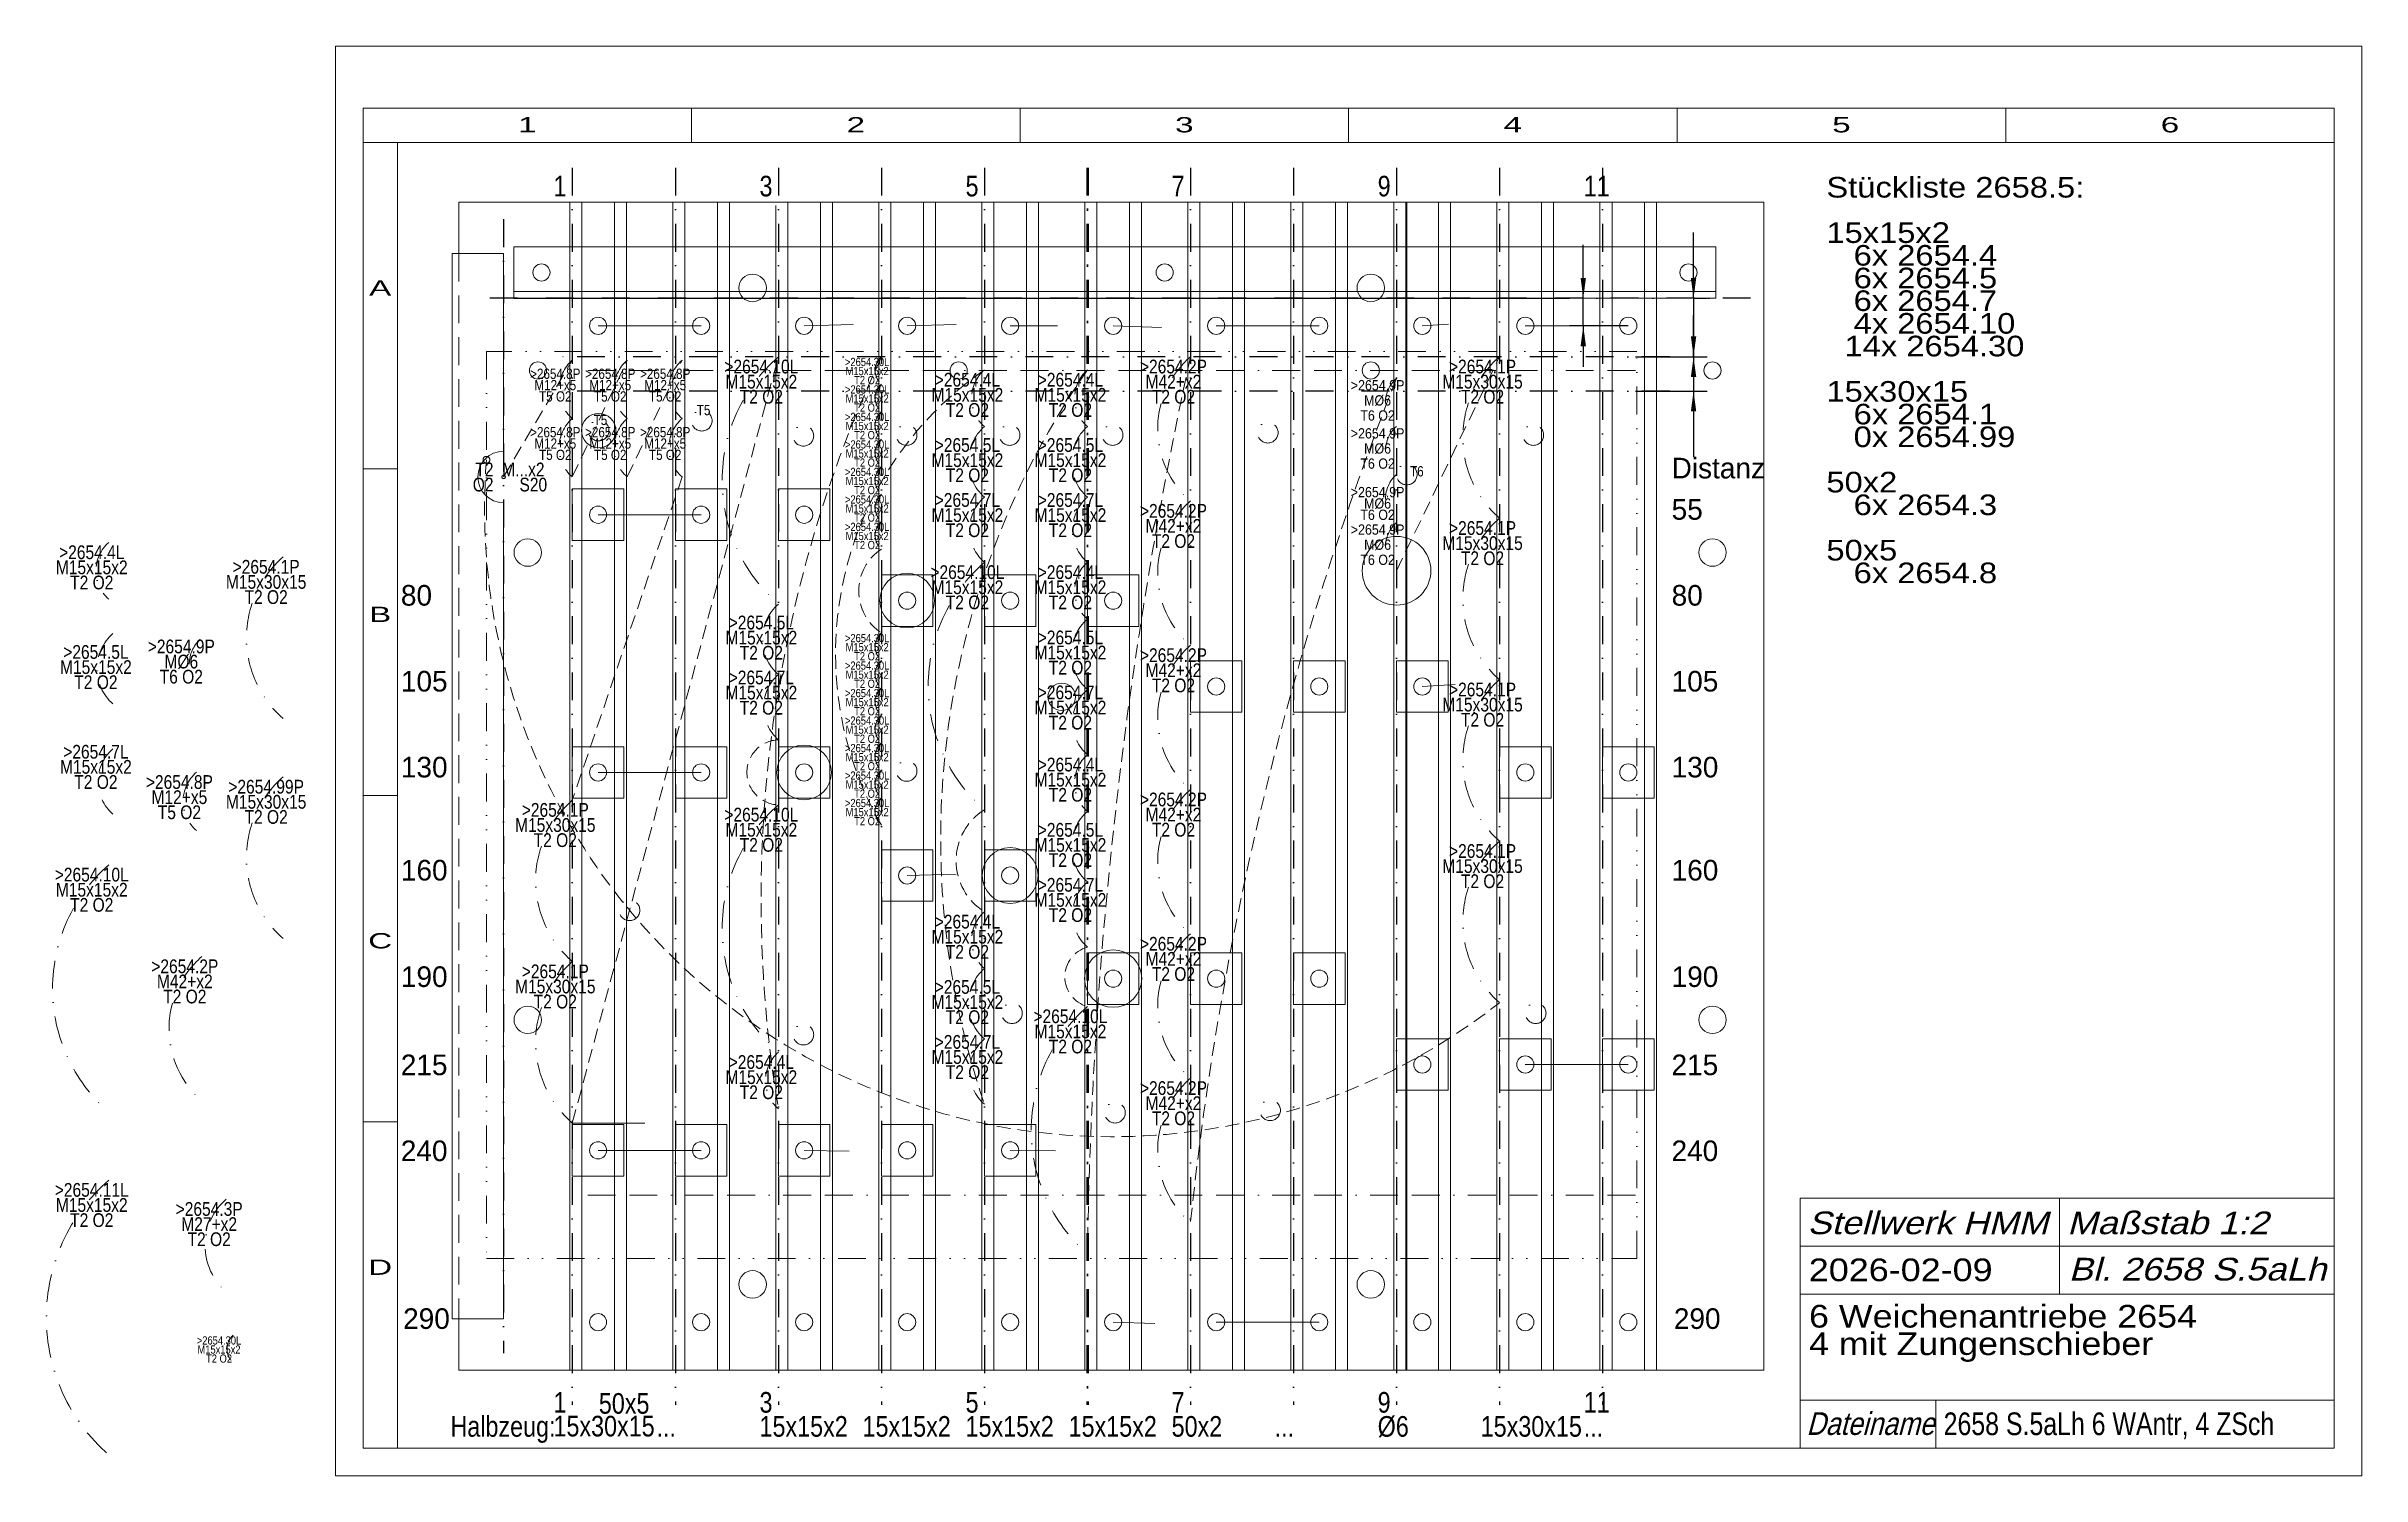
# Model space of a CAD drawing. Extents: x -82 to 592, y 2 to 418.
import ezdxf
from ezdxf.enums import TextEntityAlignment as Align

# ---------------------------------------------------------------- set-up
doc = ezdxf.new("R2010")
doc.units = 0
doc.header["$LTSCALE"] = 16.219346
for name, pattern in [('BORDER', [1.75, 0.5, -0.25, 0.5, -0.25, 0, -0.25]), ('DASHDOT', [1, 0.5, -0.25, 0, -0.25]), ('DASHED', [0.75, 0.5, -0.25]), ('DIVIDE', [1.25, 0.5, -0.25, 0, -0.25, 0, -0.25]), ('HIDDEN', [0.375, 0.25, -0.125]), ('PHANTOM', [2.5, 1.25, -0.25, 0.25, -0.25, 0.25, -0.25])]:
    doc.linetypes.add(name, pattern=pattern)
for name, color, linetype, lineweight in [('2654___ W-_ GSP-_ SIGNAL-ANTRIEB', 230, 'CONTINUOUS', 13), ('2658_5L', 30, 'CONTINUOUS', 13), ('_TEMP', 7, 'CONTINUOUS', 50), ('BEMASSUNG', 7, 'CONTINUOUS', 25), ('BESCHRIFTUNG', 7, 'CONTINUOUS', 25), ('HILFSLINIEN', 3, 'CONTINUOUS', 0), ('KONSTRUKTION', 7, 'CONTINUOUS', 0), ('MASSGRENZEN', 172, 'CONTINUOUS', 25), ('MASSLINIEN', 172, 'CONTINUOUS', 25), ('MASSTEXTE', 212, 'CONTINUOUS', 25), ('MITTELLINIEN', 5, 'DASHDOT', 25), ('PFADE', 7, 'CONTINUOUS', 0), ('STANDARD', 7, 'CONTINUOUS', 0)]:
    doc.layers.add(name, color=color, linetype=linetype, lineweight=lineweight)
doc.styles.add('Arial', font='arial.ttf')

# ---------------------------------------------------------------- blocks, each defined once
blk = doc.blocks.new('D206677760')
at = {"layer": 'MASSGRENZEN'}
for points in [[(365.33, 344.67), (364.55, 350.61), (366.11, 350.61)], [(365.33, 336.67), (366.11, 330.72), (364.55, 330.72)]]:
    blk.add_solid(points, dxfattribs=at)
at = {"layer": 'MASSLINIEN', "color": 172}
for p, q in [((365.33, 344.67), (365.33, 360.27)), ((53.95, 344.67), (361.33, 344.67)), ((365.33, 336.67), (365.33, 344.67)), ((378.45, 336.67), (361.33, 336.67)), ((365.33, 336.67), (365.33, 324.68))]:
    blk.add_line(p, q, dxfattribs=at)
blk = doc.blocks.new('D206677504')
at = {"layer": 'MASSGRENZEN'}
for points in [[(397.44, 344.67), (396.66, 350.61), (398.23, 350.61)], [(397.44, 327.67), (398.23, 321.72), (396.66, 321.72)]]:
    blk.add_solid(points, dxfattribs=at)
at = {"layer": 'MASSLINIEN', "color": 172}
for p, q in [((397.44, 344.67), (397.44, 363.8)), ((397.44, 344.67), (397.44, 327.67)), ((397.44, 344.67), (401.44, 344.67)), ((380.5, 327.67), (401.44, 327.67)), ((397.44, 327.67), (397.44, 315.68))]:
    blk.add_line(p, q, dxfattribs=at)
blk = doc.blocks.new('D206677248')
at = {"layer": 'MASSGRENZEN'}
for points in [[(397.44, 327.67), (396.66, 333.61), (398.23, 333.61)], [(397.44, 317.67), (398.23, 311.72), (396.66, 311.72)]]:
    blk.add_solid(points, dxfattribs=at)
at = {"layer": 'MASSLINIEN', "color": 172}
for p, q in [((397.44, 327.67), (397.44, 339.65)), ((380.5, 327.67), (401.44, 327.67)), ((397.44, 327.67), (397.44, 317.67)), ((380.5, 317.67), (401.44, 317.67)), ((397.44, 317.67), (397.44, 298.53))]:
    blk.add_line(p, q, dxfattribs=at)

msp = doc.modelspace()

# ---------------------------------------------------------------- linework, layer by layer
at = {"layer": '2654___ W-_ GSP-_ SIGNAL-ANTRIEB', "linetype": 'DASHDOT'}
for centre, radius in [((-56.84, 265.36), 10.95), ((7.25, 245.87), 31.19), ((-53.88, 236.84), 13.6), ((-31.29, 238.33), 9.29), ((-54.53, 204.05), 12.61), ((-31.09, 198.23), 11.28), ((7.25, 181.87), 31.19), ((-32.63, 143.79), 47.77), ((-18.62, 132.1), 27.87), ((-29.14, 48.03), 53.08), ((-18.07, 68.97), 17.91), ((-24.29, 38.89), 5.31)]:
    msp.add_arc(centre, radius, 131.09994, 228.90006, dxfattribs=at)
at = {"layer": '2658_5L', "linetype": 'HIDDEN'}
for p, q in [((50.95, 292.67), (70.95, 326.67)), ((70.95, 104.62), (130.95, 327.67)), ((70.95, 292.67), (86.95, 326.67)), ((86.95, 292.67), (102.95, 326.67)), ((310.95, 265.37), (340.95, 327.67)), ((102.95, 292.67), (70.95, 198.62))]:
    msp.add_line(p, q, dxfattribs=at)
at = {"layer": '2658_5L', "linetype": 'DASHDOT'}
for centre in [(108.65, 309.03), (78.61, 306.18), (138.24, 304.65), (168.29, 304.86), (198.29, 304.86), (228.29, 304.86), (273.46, 305.55), (350.79, 304.86), (313.95, 293.37), (168.31, 207.09), (87.61, 166.55), (198.98, 136.6), (351.48, 136.6), (138.24, 130.35), (228.98, 107.64), (274.14, 108.33)]:
    msp.add_circle(centre, 3, dxfattribs=at)
at = {"layer": '2658_5L', "linetype": 'PHANTOM'}
for centre, radius in [((45.95, 297.67), 1), ((50.95, 292.67), 0.5)]:
    msp.add_circle(centre, radius, dxfattribs=at)
at = {"layer": '2658_5L', "linetype": 'DASHDOT'}
for centre, radius in [((78.36, 318.17), 11.28), ((94.36, 318.17), 11.28), ((110.36, 318.17), 11.28), ((162.35, 291.67), 47.77), ((164.44, 323.67), 5.31), ((198.15, 315.57), 10.95), ((228.15, 315.57), 10.95), ((269.27, 306.67), 27.87), ((361.45, 304.17), 31.19), ((164.44, 315.67), 5.31), ((317.05, 314.37), 9.29), ((164.44, 307.67), 5.31), ((78.36, 301.17), 11.28), ((94.36, 301.17), 11.28), ((110.36, 301.17), 11.28), ((164.44, 299.67), 5.31), ((199.89, 297.07), 13.6), ((229.89, 297.07), 13.6), ((317.05, 300.37), 9.29), ((164.44, 291.67), 5.31), ((317.05, 286.37), 9.29), ((164.44, 283.67), 5.31), ((199.24, 277.32), 12.61), ((229.24, 277.32), 12.61), ((269.27, 264.67), 27.87), ((164.44, 275.67), 5.31), ((317.05, 272.37), 9.29), ((361.45, 257.17), 31.19), ((222.35, 231.82), 47.77), ((228.15, 259.57), 10.95), ((139.89, 245.42), 13.6), ((229.89, 241.07), 13.6), ((164.44, 243.29), 5.31), ((269.27, 222.67), 27.87), ((164.44, 235.29), 5.31), ((139.24, 225.67), 12.61), ((164.44, 227.29), 5.31), ((229.24, 221.32), 12.61), ((361.45, 210.17), 31.19), ((164.44, 219.29), 5.31), ((164.44, 211.29), 5.31), ((228.15, 203.57), 10.95), ((164.44, 203.29), 5.31), ((91.45, 175.12), 31.19), ((162.35, 161.24), 47.77), ((164.44, 195.29), 5.31), ((269.27, 180.67), 27.87), ((229.89, 185.07), 13.6), ((361.45, 163.17), 31.19), ((229.24, 165.32), 12.61), ((198.15, 157.85), 10.95), ((269.27, 138.67), 27.87), ((91.45, 128.12), 31.19), ((199.89, 139.35), 13.6), ((252.35, 102.56), 47.77), ((199.24, 119.6), 12.61), ((138.15, 116.99), 10.95), ((269.27, 96.67), 27.87)]:
    msp.add_arc(centre, radius, 131.09994, 228.90006, dxfattribs=at)
at = {"layer": '2658_5L', "linetype": 'HIDDEN'}
for centre, radius, start, end in [((498.92, 169.84), 373, 154.96753, 189.4266), ((247.94, 241.26), 100.32, 124.61663, 209.87378), ((417.98, 187.2), 239.77, 145.2626, 198.75632), ((1536.6, 47.67), 1315.78, 167.71382, 179.17774), ((1182.23, -21.57), 936.34, 158.51513, 174.03928), ((228.1, 283.36), 182.71, 175.51106, 308.14254), ((168.93, 259.48), 14.57, 123.23763, 236.76237), ((131.26, 206.7), 9.47, 91.90818, 268.09182), ((200.22, 180.96), 17.51, 121.9611, 238.0389), ((223.32, 147.19), 8.95, 105.39029, 254.60971)]:
    msp.add_arc(centre, radius, start, end, dxfattribs=at)
at = {"layer": '_TEMP', "lineweight": 0}
for p, q in [((428.44, 82.8), (583.83, 82.8)), ((428.44, 82.8), (428.44, 10)), ((504.04, 82.8), (504.04, 54.8)), ((428.44, 68.8), (583.83, 68.8)), ((428.44, 54.8), (583.83, 54.8)), ((428.44, 24), (583.83, 24)), ((468.04, 24), (468.04, 10))]:
    msp.add_line(p, q, dxfattribs=at)
at = {"layer": 'HILFSLINIEN'}
for p, q in [((313.95, 372.66), (313.95, 32.66)), ((318.45, 336.67), (326.13, 337.14)), ((78.45, 336.67), (108.45, 336.67)), ((138.45, 336.67), (152.73, 337.01)), ((168.45, 336.67), (182.73, 337.01)), ((198.45, 336.67), (212.22, 336.61)), ((228.45, 336.67), (242.56, 336.21)), ((258.45, 336.67), (288.45, 336.67)), ((348.45, 336.67), (378.45, 336.67)), ((78.45, 281.67), (108.45, 281.67)), ((318.45, 231.67), (328, 232.24)), ((78.45, 206.67), (108.45, 206.67)), ((168.45, 176.67), (182.73, 177.02)), ((348.45, 121.67), (378.45, 121.67)), ((70.95, 104.62), (92.03, 104.62)), ((78.45, 96.67), (108.45, 96.67)), ((138.45, 96.67), (151.53, 96.46)), ((198.45, 96.67), (211.62, 96.56)), ((228.45, 46.67), (240.56, 46.24)), ((258.45, 46.67), (288.45, 46.67))]:
    msp.add_line(p, q, dxfattribs=at)
for centre, radius in [((78.61, 306.18), 5), ((310.95, 265.37), 10), ((168.45, 256.67), 7.96), ((138.45, 206.67), 7.96), ((138.45, 206.67), 2.5), ((198.45, 176.67), 8.13), ((228.45, 146.67), 8.35)]:
    msp.add_circle(centre, radius, dxfattribs=at)
at = {"layer": 'KONSTRUKTION', "color": 8}
for p, q in [((417.95, 372.67), (37.95, 372.67)), ((37.95, 372.67), (37.95, 357.67)), ((70.2, 372.67), (70.2, 32.67)), ((73.7, 372.67), (73.7, 32.67)), ((83.2, 372.67), (83.2, 32.67)), ((86.7, 372.67), (86.7, 32.67)), ((100.2, 372.67), (100.2, 32.67)), ((103.7, 372.67), (103.7, 32.67)), ((113.2, 372.67), (113.2, 32.67)), ((116.7, 372.67), (116.7, 32.67)), ((130.2, 371.67), (130.2, 32.67)), ((133.7, 372.67), (133.7, 32.67)), ((143.2, 372.67), (143.2, 32.67)), ((146.7, 372.67), (146.7, 32.67)), ((160.2, 372.67), (160.2, 32.67)), ((163.7, 372.67), (163.7, 32.67)), ((173.2, 372.67), (173.2, 32.67)), ((176.7, 372.67), (176.7, 32.67)), ((190.2, 372.67), (190.2, 32.67)), ((193.7, 372.67), (193.7, 32.67)), ((203.2, 372.67), (203.2, 32.67)), ((206.7, 372.67), (206.7, 32.67)), ((220.2, 372.67), (220.2, 32.67)), ((223.7, 372.67), (223.7, 32.67)), ((233.2, 372.67), (233.2, 32.67)), ((236.7, 372.67), (236.7, 32.67)), ((250.2, 372.67), (250.2, 32.67)), ((253.7, 372.67), (253.7, 32.67)), ((263.2, 372.67), (263.2, 32.67)), ((266.7, 372.67), (266.7, 32.67)), ((280.2, 372.67), (280.2, 32.67)), ((283.7, 372.67), (283.7, 32.67)), ((293.2, 372.67), (293.2, 32.67)), ((296.7, 372.67), (296.7, 32.67)), ((310.2, 372.67), (310.2, 32.67)), ((313.7, 372.67), (313.7, 32.67)), ((323.2, 372.67), (323.2, 32.67)), ((326.7, 372.67), (326.7, 32.67)), ((340.2, 372.67), (340.2, 32.67)), ((343.7, 372.67), (343.7, 32.67)), ((353.2, 372.67), (353.2, 32.67)), ((356.7, 372.67), (356.7, 32.67)), ((370.2, 372.67), (370.2, 32.67)), ((373.7, 372.67), (373.7, 32.67)), ((383.2, 372.67), (383.2, 32.67)), ((386.7, 372.67), (386.7, 32.67)), ((417.95, 32.67), (417.95, 372.67)), ((35.95, 357.67), (35.95, 47.67)), ((35.95, 357.67), (50.95, 357.67)), ((50.95, 357.67), (50.95, 300.17)), ((403.95, 359.67), (53.95, 359.67)), ((53.95, 344.67), (53.95, 359.67)), ((403.95, 344.67), (403.95, 359.67)), ((403.95, 346.67), (53.95, 346.67)), ((403.95, 344.67), (53.95, 344.67)), ((50.95, 285.17), (50.95, 47.67)), ((35.95, 47.67), (50.95, 47.67)), ((37.95, 47.67), (37.95, 32.67)), ((37.95, 32.67), (417.95, 32.67))]:
    msp.add_line(p, q, dxfattribs=at)
at = {"layer": 'KONSTRUKTION', "color": 8, "linetype": 'DASHED'}
msp.add_line((37.95, 357.67), (37.95, 47.67), dxfattribs=at)
at = {"layer": 'KONSTRUKTION', "color": 8, "linetype": 'BORDER'}
for p, q in [((380.5, 323.67), (75.5, 323.67)), ((380.5, 83.67), (75.5, 83.67))]:
    msp.add_line(p, q, dxfattribs=at)
at = {"layer": 'KONSTRUKTION', "color": 252}
for p, q in [((70.95, 289.17), (85.95, 289.17)), ((70.95, 274.17), (70.95, 289.17)), ((85.95, 289.17), (85.95, 274.17)), ((100.95, 274.17), (100.95, 289.17)), ((100.95, 289.17), (115.95, 289.17)), ((115.95, 289.17), (115.95, 274.17)), ((130.95, 274.17), (130.95, 289.17)), ((130.95, 289.17), (145.95, 289.17)), ((145.95, 289.17), (145.95, 274.17)), ((85.95, 274.17), (70.95, 274.17)), ((115.95, 274.17), (100.95, 274.17)), ((145.95, 274.17), (130.95, 274.17)), ((160.95, 249.17), (160.95, 264.17)), ((160.95, 264.17), (175.95, 264.17)), ((175.95, 264.17), (175.95, 249.17)), ((190.95, 249.17), (190.95, 264.17)), ((190.95, 264.17), (205.95, 264.17)), ((205.95, 264.17), (205.95, 249.17)), ((220.95, 264.17), (235.95, 264.17)), ((220.95, 249.17), (220.95, 264.17)), ((235.95, 264.17), (235.95, 249.17)), ((175.95, 249.17), (160.95, 249.17)), ((205.95, 249.17), (190.95, 249.17)), ((235.95, 249.17), (220.95, 249.17)), ((250.95, 224.17), (250.95, 239.17)), ((250.95, 239.17), (265.95, 239.17)), ((265.95, 239.17), (265.95, 224.17)), ((280.95, 224.17), (280.95, 239.17)), ((280.95, 239.17), (295.95, 239.17)), ((295.95, 239.17), (295.95, 224.17)), ((310.95, 239.17), (325.95, 239.17)), ((310.95, 224.17), (310.95, 239.17)), ((325.95, 239.17), (325.95, 224.17)), ((265.95, 224.17), (250.95, 224.17)), ((295.95, 224.17), (280.95, 224.17)), ((325.95, 224.17), (310.95, 224.17)), ((70.95, 199.17), (70.95, 214.17)), ((70.95, 214.17), (85.95, 214.17)), ((85.95, 214.17), (85.95, 199.17)), ((100.95, 199.17), (100.95, 214.17)), ((100.95, 214.17), (115.95, 214.17)), ((115.95, 214.17), (115.95, 199.17)), ((130.95, 214.17), (145.95, 214.17)), ((130.95, 199.17), (130.95, 214.17)), ((145.95, 214.17), (145.95, 199.17)), ((340.95, 199.17), (340.95, 214.17)), ((340.95, 214.17), (355.95, 214.17)), ((355.95, 214.17), (355.95, 199.17)), ((370.95, 199.17), (370.95, 214.17)), ((370.95, 214.17), (385.95, 214.17)), ((385.95, 214.17), (385.95, 199.17)), ((85.95, 199.17), (70.95, 199.17)), ((115.95, 199.17), (100.95, 199.17)), ((145.95, 199.17), (130.95, 199.17)), ((355.95, 199.17), (340.95, 199.17)), ((385.95, 199.17), (370.95, 199.17)), ((160.95, 169.17), (160.95, 184.17)), ((160.95, 184.17), (175.95, 184.17)), ((175.95, 184.17), (175.95, 169.17)), ((190.95, 169.17), (190.95, 184.17)), ((190.95, 184.17), (205.95, 184.17)), ((205.95, 184.17), (205.95, 169.17)), ((175.95, 169.17), (160.95, 169.17)), ((205.95, 169.17), (190.95, 169.17)), ((220.95, 139.17), (220.95, 154.17)), ((220.95, 154.17), (235.95, 154.17)), ((235.95, 154.17), (235.95, 139.17)), ((250.95, 139.17), (250.95, 154.17)), ((250.95, 154.17), (265.95, 154.17)), ((265.95, 154.17), (265.95, 139.17)), ((280.95, 154.17), (295.95, 154.17)), ((280.95, 139.17), (280.95, 154.17)), ((295.95, 154.17), (295.95, 139.17)), ((235.95, 139.17), (220.95, 139.17)), ((265.95, 139.17), (250.95, 139.17)), ((295.95, 139.17), (280.95, 139.17)), ((310.95, 114.17), (310.95, 129.17)), ((310.95, 129.17), (325.95, 129.17)), ((325.95, 129.17), (325.95, 114.17)), ((340.95, 114.17), (340.95, 129.17)), ((340.95, 129.17), (355.95, 129.17)), ((355.95, 129.17), (355.95, 114.17)), ((370.95, 129.17), (385.95, 129.17)), ((370.95, 114.17), (370.95, 129.17)), ((385.95, 129.17), (385.95, 114.17)), ((325.95, 114.17), (310.95, 114.17)), ((355.95, 114.17), (340.95, 114.17)), ((385.95, 114.17), (370.95, 114.17)), ((70.95, 89.17), (70.95, 104.17)), ((70.95, 104.17), (85.95, 104.17)), ((85.95, 104.17), (85.95, 89.17)), ((100.95, 89.17), (100.95, 104.17)), ((100.95, 104.17), (115.95, 104.17)), ((115.95, 104.17), (115.95, 89.17)), ((130.95, 104.17), (145.95, 104.17)), ((130.95, 89.17), (130.95, 104.17)), ((145.95, 104.17), (145.95, 89.17)), ((160.95, 89.17), (160.95, 104.17)), ((160.95, 104.17), (175.95, 104.17)), ((175.95, 104.17), (175.95, 89.17)), ((190.95, 89.17), (190.95, 104.17)), ((190.95, 104.17), (205.95, 104.17)), ((205.95, 104.17), (205.95, 89.17)), ((85.95, 89.17), (70.95, 89.17)), ((115.95, 89.17), (100.95, 89.17)), ((145.95, 89.17), (130.95, 89.17)), ((175.95, 89.17), (160.95, 89.17)), ((205.95, 89.17), (190.95, 89.17))]:
    msp.add_line(p, q, dxfattribs=at)
at = {"layer": 'KONSTRUKTION', "color": 8}
for centre, radius in [((61.95, 352.17), 2.5), ((123.45, 347.67), 4), ((243.45, 352.17), 2.5), ((303.45, 347.67), 4), ((395.95, 352.17), 2.5), ((78.45, 336.67), 2.5), ((78.45, 336.67), 2.5), ((108.45, 336.67), 2.5), ((108.45, 336.67), 2.5), ((138.45, 336.67), 2.5), ((138.45, 336.67), 2.5), ((168.45, 336.67), 2.5), ((168.45, 336.67), 2.5), ((198.45, 336.67), 2.5), ((198.45, 336.67), 2.5), ((228.45, 336.67), 2.5), ((228.45, 336.67), 2.5), ((258.45, 336.67), 2.5), ((258.45, 336.67), 2.5), ((288.45, 336.67), 2.5), ((288.45, 336.67), 2.5), ((318.45, 336.67), 2.5), ((318.45, 336.67), 2.5), ((348.45, 336.67), 2.5), ((348.45, 336.67), 2.5), ((378.45, 336.67), 2.5), ((378.45, 336.67), 2.5), ((60.95, 323.67), 2.5), ((183.45, 323.67), 2.5), ((303.45, 323.67), 2.5), ((402.95, 323.67), 2.5), ((78.45, 281.67), 2.5), ((78.45, 281.67), 2.5), ((108.45, 281.67), 2.5), ((108.45, 281.67), 2.5), ((138.45, 281.67), 2.5), ((138.45, 281.67), 2.5), ((57.97, 270.67), 4), ((402.95, 270.67), 4), ((168.45, 256.67), 2.5), ((168.45, 256.67), 2.5), ((198.45, 256.67), 2.5), ((198.45, 256.67), 2.5), ((228.45, 256.67), 2.5), ((228.45, 256.67), 2.5), ((213.45, 228.67), 4), ((258.45, 231.67), 2.5), ((258.45, 231.67), 2.5), ((288.45, 231.67), 2.5), ((288.45, 231.67), 2.5), ((318.45, 231.67), 2.5), ((318.45, 231.67), 2.5), ((78.45, 206.67), 2.5), ((78.45, 206.67), 2.5), ((108.45, 206.67), 2.5), ((108.45, 206.67), 2.5), ((138.45, 206.67), 2.5), ((138.45, 206.67), 2.5), ((348.45, 206.67), 2.5), ((348.45, 206.67), 2.5), ((378.45, 206.67), 2.5), ((378.45, 206.67), 2.5), ((168.45, 176.67), 2.5), ((168.45, 176.67), 2.5), ((198.45, 176.67), 2.5), ((198.45, 176.67), 2.5), ((228.45, 146.67), 2.5), ((228.45, 146.67), 2.5), ((258.45, 146.67), 2.5), ((258.45, 146.67), 2.5), ((288.45, 146.67), 2.5), ((288.45, 146.67), 2.5), ((57.97, 134.67), 4), ((402.95, 134.67), 4), ((318.45, 121.67), 2.5), ((318.45, 121.67), 2.5), ((348.45, 121.67), 2.5), ((348.45, 121.67), 2.5), ((378.45, 121.67), 2.5), ((378.45, 121.67), 2.5), ((78.45, 96.67), 2.5), ((78.45, 96.67), 2.5), ((108.45, 96.67), 2.5), ((108.45, 96.67), 2.5), ((138.45, 96.67), 2.5), ((138.45, 96.67), 2.5), ((168.45, 96.67), 2.5), ((168.45, 96.67), 2.5), ((198.45, 96.67), 2.5), ((198.45, 96.67), 2.5), ((123.45, 57.67), 4), ((303.45, 57.67), 4), ((78.45, 46.67), 2.5), ((78.45, 46.67), 2.5), ((108.45, 46.67), 2.5), ((108.45, 46.67), 2.5), ((138.45, 46.67), 2.5), ((138.45, 46.67), 2.5), ((168.45, 46.67), 2.5), ((168.45, 46.67), 2.5), ((198.45, 46.67), 2.5), ((198.45, 46.67), 2.5), ((228.45, 46.67), 2.5), ((228.45, 46.67), 2.5), ((258.45, 46.67), 2.5), ((258.45, 46.67), 2.5), ((288.45, 46.67), 2.5), ((288.45, 46.67), 2.5), ((318.45, 46.67), 2.5), ((318.45, 46.67), 2.5), ((348.45, 46.67), 2.5), ((348.45, 46.67), 2.5), ((378.45, 46.67), 2.5), ((378.45, 46.67), 2.5)]:
    msp.add_circle(centre, radius, dxfattribs=at)
msp.add_arc((50.95, 292.67), 7.5, 90, 270, dxfattribs=at)
at = {"layer": 'MITTELLINIEN'}
for p, q in [((70.95, 382.66), (70.95, 22.66)), ((100.95, 382.66), (100.95, 22.66)), ((130.95, 382.66), (130.95, 22.66)), ((160.95, 382.66), (160.95, 22.66)), ((190.95, 382.66), (190.95, 22.66)), ((250.95, 382.66), (250.95, 22.66)), ((280.95, 382.66), (280.95, 22.66)), ((310.95, 382.66), (310.95, 22.66)), ((340.95, 382.66), (340.95, 22.66)), ((370.95, 382.66), (370.95, 22.66)), ((50.95, 367.67), (50.95, 37.67)), ((414.04, 344.67), (43.89, 344.67)), ((390.5, 327.67), (65.5, 327.67)), ((390.5, 327.67), (65.5, 327.67)), ((390.5, 317.67), (65.5, 317.67)), ((390.5, 317.67), (65.5, 317.67))]:
    msp.add_line(p, q, dxfattribs=at)
at = {"layer": 'MITTELLINIEN', "color": 154, "lineweight": 50}
msp.add_line((220.95, 382.66), (220.95, 22.66), dxfattribs=at)
at = {"layer": 'PFADE', "linetype": 'DIVIDE', "lineweight": 20}
for p, q in [((380.95, 329.17), (45.95, 329.17)), ((45.95, 329.17), (45.95, 65.17)), ((380.95, 65.17), (380.95, 329.17)), ((45.95, 65.17), (380.95, 65.17))]:
    msp.add_line(p, q, dxfattribs=at)
at = {"layer": 'STANDARD'}
for p, q in [((592, 418), (2, 418)), ((2, 418), (2, 2)), ((592, 2), (592, 418)), ((584, 400), (10, 400)), ((10, 400), (10, 390)), ((105.67, 400), (105.67, 390)), ((201.33, 400), (201.33, 390)), ((297, 400), (297, 390)), ((392.67, 400), (392.67, 390)), ((488.33, 400), (488.33, 390)), ((584, 400), (584, 390)), ((10, 390), (10, 10)), ((20, 390), (10, 390)), ((20, 390), (20, 10)), ((584, 390), (20, 390)), ((584, 10), (584, 390)), ((10, 295), (20, 295)), ((10, 200), (20, 200)), ((10, 105), (20, 105)), ((10, 10), (20, 10)), ((20, 10), (584, 10)), ((2, 2), (592, 2))]:
    msp.add_line(p, q, dxfattribs=at)

# ---------------------------------------------------------------- block references
at = {"layer": 'BEMASSUNG'}
for name in ['D206677760', 'D206677504', 'D206677248']:
    msp.add_blockref(name, (0, 0), dxfattribs=at)

# ---------------------------------------------------------------- texts
at = {"layer": '2654___ W-_ GSP-_ SIGNAL-ANTRIEB', "attachment_point": 5, "line_spacing_factor": 0.66, "style": 'Arial'}
for s, insert, char_height in [('\\W0.810845;>2654.4L\\PM15x15x2\\PT2 O2', (-68.99, 266.33), 4), ('\\W0.810845;>2654.1P\\PM15x30x15\\PT2 O2', (-18.21, 262.09), 4), ('\\W0.810845;>2654.5L\\PM15x15x2\\PT2 O2', (-67.78, 237.31), 4), ('\\W0.810845;>2654.9P\\PMØ6\\PT6 O2', (-42.91, 238.91), 4), ('\\W0.810845;>2654.7L\\PM15x15x2\\PT2 O2', (-67.78, 208.27), 4), ('\\W0.810845;>2654.8P\\PM12+x5\\PT5 O2', (-43.47, 199.45), 4), ('\\W0.810848;>2654.99P\\PM15x30x15\\PT2 O2', (-18.21, 198.09), 4), ('\\W0.810848;>2654.10L\\PM15x15x2\\PT2 O2', (-68.99, 172.5), 4), ('\\W0.810845;>2654.2P\\PM42+x2\\PT2 O2', (-41.89, 145.82), 4), ('\\W0.810848;>2654.11L\\PM15x15x2\\PT2 O2', (-68.99, 80.75), 4), ('\\W0.810845;>2654.3P\\PM27+x2\\PT2 O2', (-34.8, 75.19), 4), ('\\W0.810848;>2654.30L\\PM15x15x2\\PT2 O2', (-31.93, 38.7), 2.4)]:
    msp.add_mtext(s, dxfattribs=dict(at, insert=insert, char_height=char_height))
at = {"layer": '2658_5L', "linetype": 'DASHDOT', "style": 'Arial', "width": 0.810866}
for s, p in [('T5', (79.14, 309.28)), ('T5', (109.18, 312.14)), ('T6', (316.87, 294.32))]:
    msp.add_text(s, height=3, dxfattribs=at).set_placement(p, align=Align.MIDDLE_CENTER)
at = {"layer": '2658_5L', "linetype": 'DASHDOT', "attachment_point": 5, "style": 'Arial'}
for s, insert, char_height, line_spacing_factor in [('\\W0.810845;>2654.8P\\PM12+x5\\PT5 O2', (65.99, 319.38), 3, 0.66), ('\\W0.810845;>2654.8P\\PM12+x5\\PT5 O2', (81.99, 319.38), 3, 0.66), ('\\W0.810845;>2654.8P\\PM12+x5\\PT5 O2', (97.99, 319.38), 3, 0.66), ('\\W0.810848;>2654.10L\\PM15x15x2\\PT2 O2', (125.99, 320.38), 4, 0.66), ('\\W0.810848;>2654.30L\\PM15x15x2\\PT2 O2', (156.8, 323.48), 2.4, 0.66), ('\\W0.810845;>2654.2P\\PM42+x2\\PT2 O2', (245.99, 320.38), 4, 0.66), ('\\W0.810845;>2654.1P\\PM15x30x15\\PT2 O2', (335.99, 320.38), 4, 0.66), ('\\W0.810848;>2654.30L\\PM15x15x2\\PT2 O2', (156.8, 315.48), 2.4, 0.66), ('\\W0.810845;>2654.4L\\PM15x15x2\\PT2 O2', (185.99, 316.54), 4, 0.66), ('\\W0.810845;>2654.4L\\PM15x15x2\\PT2 O2', (215.99, 316.54), 4, 0.66), ('\\W0.864828;>2654.9P\\PMØ6\\PT6 O2', (305.44, 314.94), 3, 0.88), ('\\W0.810848;>2654.30L\\PM15x15x2\\PT2 O2', (156.8, 307.48), 2.4, 0.66), ('\\W0.810845;>2654.8P\\PM12+x5\\PT5 O2', (65.99, 302.38), 3, 0.66), ('\\W0.810845;>2654.8P\\PM12+x5\\PT5 O2', (81.99, 302.38), 3, 0.66), ('\\W0.810845;>2654.8P\\PM12+x5\\PT5 O2', (97.99, 302.38), 3, 0.66), ('\\W0.864828;>2654.9P\\PMØ6\\PT6 O2', (305.44, 300.94), 3, 0.88), ('\\W0.810866;T2  M...x2\\PO2      S20\\P', (52.79, 292.62), 4, 0.66), ('\\W0.810848;>2654.30L\\PM15x15x2\\PT2 O2', (156.8, 299.48), 2.4, 0.66), ('\\W0.810848;>2654.30L\\PM15x15x2\\PT2 O2', (156.8, 291.48), 2.4, 0.66), ('\\W0.810848;>2654.30L\\PM15x15x2\\PT2 O2', (156.8, 283.48), 2.4, 0.66), ('\\W0.810845;>2654.2P\\PM42+x2\\PT2 O2', (245.99, 278.38), 4, 0.66), ('\\W0.864828;>2654.9P\\PMØ6\\PT6 O2', (305.44, 284.94), 3, 0.66), ('\\W0.810848;>2654.30L\\PM15x15x2\\PT2 O2', (156.8, 275.48), 2.4, 0.66), ('\\W0.864828;>2654.9P\\PMØ6\\PT6 O2', (305.44, 272.94), 3, 0.88), ('\\W0.810845;>2654.1P\\PM15x30x15\\PT2 O2', (335.99, 273.38), 4, 0.66), ('\\W0.810848;>2654.10L\\PM15x15x2\\PT2 O2', (185.99, 260.54), 4, 0.66), ('\\W0.810845;>2654.4L\\PM15x15x2\\PT2 O2', (215.99, 260.54), 4, 0.66), ('\\W0.810848;>2654.30L\\PM15x15x2\\PT2 O2', (156.8, 243.11), 2.4, 0.66), ('\\W0.810845;>2654.2P\\PM42+x2\\PT2 O2', (245.99, 236.38), 4, 0.66), ('\\W0.810848;>2654.30L\\PM15x15x2\\PT2 O2', (156.8, 235.11), 2.4, 0.66), ('\\W0.810848;>2654.30L\\PM15x15x2\\PT2 O2', (156.8, 227.11), 2.4, 0.66), ('\\W0.810845;>2654.1P\\PM15x30x15\\PT2 O2', (335.99, 226.38), 4, 0.66), ('\\W0.810848;>2654.30L\\PM15x15x2\\PT2 O2', (156.8, 219.11), 2.4, 0.66), ('\\W0.810848;>2654.30L\\PM15x15x2\\PT2 O2', (156.8, 211.11), 2.4, 0.66), ('\\W0.810845;>2654.4L\\PM15x15x2\\PT2 O2', (215.99, 204.54), 4, 0.66), ('\\W0.810848;>2654.30L\\PM15x15x2\\PT2 O2', (156.8, 203.11), 2.4, 0.66), ('\\W0.810845;>2654.1P\\PM15x30x15\\PT2 O2', (65.99, 191.34), 4, 0.66), ('\\W0.810848;>2654.10L\\PM15x15x2\\PT2 O2', (125.99, 189.96), 4, 0.66), ('\\W0.810848;>2654.30L\\PM15x15x2\\PT2 O2', (156.8, 195.11), 2.4, 0.66), ('\\W0.810845;>2654.2P\\PM42+x2\\PT2 O2', (245.99, 194.38), 4, 0.66), ('\\W0.810845;>2654.1P\\PM15x30x15\\PT2 O2', (335.99, 179.38), 4, 0.66), ('\\W0.810845;>2654.4L\\PM15x15x2\\PT2 O2', (185.99, 158.82), 4, 0.66), ('\\W0.810845;>2654.2P\\PM42+x2\\PT2 O2', (245.99, 152.38), 4, 0.66), ('\\W0.810845;>2654.1P\\PM15x30x15\\PT2 O2', (65.99, 144.34), 4, 0.66), ('\\W0.810848;>2654.10L\\PM15x15x2\\PT2 O2', (215.99, 131.27), 4, 0.66), ('\\W0.810845;>2654.4L\\PM15x15x2\\PT2 O2', (125.99, 117.96), 4, 0.66), ('\\W0.810845;>2654.2P\\PM42+x2\\PT2 O2', (245.99, 110.38), 4, 0.66)]:
    msp.add_mtext(s, dxfattribs=dict(at, insert=insert, char_height=char_height, line_spacing_factor=line_spacing_factor))
at = {"layer": '2658_5L', "char_height": 4, "attachment_point": 5, "line_spacing_factor": 0.66, "style": 'Arial'}
for s, insert in [('\\W0.810845;>2654.5L\\PM15x15x2\\PT2 O2', (185.99, 297.54)), ('\\W0.810845;>2654.5L\\PM15x15x2\\PT2 O2', (215.99, 297.54)), ('\\W0.810845;>2654.7L\\PM15x15x2\\PT2 O2', (185.99, 281.54)), ('\\W0.810845;>2654.7L\\PM15x15x2\\PT2 O2', (215.99, 281.54)), ('\\W0.810845;>2654.5L\\PM15x15x2\\PT2 O2', (125.99, 245.88)), ('\\W0.810845;>2654.5L\\PM15x15x2\\PT2 O2', (215.99, 241.54)), ('\\W0.810845;>2654.7L\\PM15x15x2\\PT2 O2', (125.99, 229.88)), ('\\W0.810845;>2654.7L\\PM15x15x2\\PT2 O2', (215.99, 225.54)), ('\\W0.810845;>2654.5L\\PM15x15x2\\PT2 O2', (215.99, 185.54)), ('\\W0.810845;>2654.7L\\PM15x15x2\\PT2 O2', (215.99, 169.54)), ('\\W0.810845;>2654.5L\\PM15x15x2\\PT2 O2', (185.99, 139.82)), ('\\W0.810845;>2654.7L\\PM15x15x2\\PT2 O2', (185.99, 123.82))]:
    msp.add_mtext(s, dxfattribs=dict(at, insert=insert))
at = {"layer": 'BESCHRIFTUNG', "style": 'Arial'}
for s, width, p in [('1', 0.810869, (65.46, 374.32)), ('3', 0.810869, (125.46, 374.32)), ('5', 0.810869, (185.46, 374.32)), ('7', 0.810869, (245.46, 374.32)), ('9', 0.810869, (305.46, 374.32)), ('11', 0.810869, (365.46, 374.32)), ('Distanz', 0.972766, (391.06, 292.25)), ('55', 0.972828, (391.06, 280.22)), ('80', 0.972828, (21.03, 255.22)), ('80', 0.972828, (391.06, 255.22)), ('105', 0.972828, (21.03, 230.22)), ('105', 0.972828, (391.06, 230.22)), ('130', 0.972828, (21.03, 205.22)), ('130', 0.972828, (391.06, 205.22)), ('160', 0.972828, (21.03, 175.22)), ('160', 0.972828, (391.06, 175.22)), ('190', 0.972828, (21.03, 144.23)), ('190', 0.972828, (391.06, 144.23)), ('215', 0.972828, (21, 118.56)), ('215', 0.972828, (391.03, 118.56)), ('240', 0.972828, (21, 93.55)), ('240', 0.972828, (391.03, 93.55)), ('290', 0.972828, (21.68, 44.71)), ('290', 0.972828, (391.71, 44.71)), ('1', 0.810869, (65.46, 20.34)), ('3', 0.810869, (125.46, 20.34)), ('5', 0.810869, (185.46, 20.34)), ('7', 0.810869, (245.46, 20.34)), ('9', 0.810869, (305.46, 20.34)), ('11', 0.810869, (365.46, 20.34)), ('Halbzeug:', 0.810868, (35.46, 13.34)), ('...', 0.810866, (95.46, 13.34)), ('15x15x2', 0.810868, (125.46, 13.34)), ('15x15x2', 0.810868, (155.46, 13.34)), ('15x15x2', 0.810868, (185.46, 13.34)), ('15x15x2', 0.810868, (215.46, 13.34)), ('50x2', 0.810868, (245.46, 13.34)), ('...', 0.810866, (275.46, 13.34)), ('Ø6', 0.810867, (305.46, 13.34)), ('15x30x15', 0.810868, (335.46, 13.34)), ('...', 0.810866, (365.46, 13.34))]:
    msp.add_text(s, height=6, dxfattribs=dict(at, width=width)).set_placement(p)
at = {"layer": 'BESCHRIFTUNG', "style": 'Arial', "oblique": 15}
for s, width, p in [('Stellwerk HMM', 1.130136, (430.63, 78.88)), ('Maßstab 1:2', 1.143719, (506.23, 78.88)), ('Bl. 2658 S.5aLh', 1.143728, (506.67, 65.4)), ('Dateiname', 0.835372, (430.3, 20.45))]:
    msp.add_text(s, height=6.6, dxfattribs=dict(at, width=width)).set_placement(p, align=Align.TOP_LEFT)
at = {"layer": 'BESCHRIFTUNG', "style": 'Arial'}
for s, width, p in [('2026-02-09', 1.135137, (431, 65.2)), ('2658 S.5aLh 6 WAntr, 4 ZSch', 0.786062, (470.27, 20.4))]:
    msp.add_text(s, height=6.6, dxfattribs=dict(at, width=width)).set_placement(p, align=Align.TOP_LEFT)
for s, insert, char_height, attachment_point, line_spacing_factor in [('\\W1.135063;Stückliste 2658.5:\\P\\P15x15x2\\P   6x 2654.4\\P   6x 2654.5\\P   6x 2654.7\\P   4x 2654.10\\P  14x 2654.30\\P\\P15x30x15\\P   6x 2654.1\\P   0x 2654.99\\P\\P50x2\\P   6x 2654.3\\P\\P50x5\\P   6x 2654.8\\P', (436.13, 379.98), 6, 1, 0.66), ('\\W1.130183;6 Weichenantriebe 2654\\P4 mit Zungenschieber\\P', (431.07, 51.7), 6.6, 1, 0.727273), ('\\W0.810867;       50x5\\P15x30x15', (65.46, 13.34), 6, 7, 0.66)]:
    msp.add_mtext(s, dxfattribs=dict(at, insert=insert, char_height=char_height, attachment_point=attachment_point, line_spacing_factor=line_spacing_factor))
at = {"layer": 'STANDARD', "style": 'Arial'}
for s, width, p in [('1', 1.547923, (57.83, 392.95)), ('2', 1.547922, (153.5, 392.95)), ('3', 1.547923, (249.17, 392.95)), ('4', 1.547923, (344.83, 392.95)), ('5', 1.547922, (440.5, 392.95)), ('6', 1.547923, (536.17, 392.95)), ('A', 1.547987, (15, 345.45)), ('B', 1.547987, (15, 250.45)), ('C', 1.548103, (15, 155.45)), ('D', 1.548104, (15, 60.45))]:
    msp.add_text(s, height=4.46, dxfattribs=dict(at, width=width)).set_placement(p, align=Align.CENTER)

doc.saveas('drawing.dxf')
